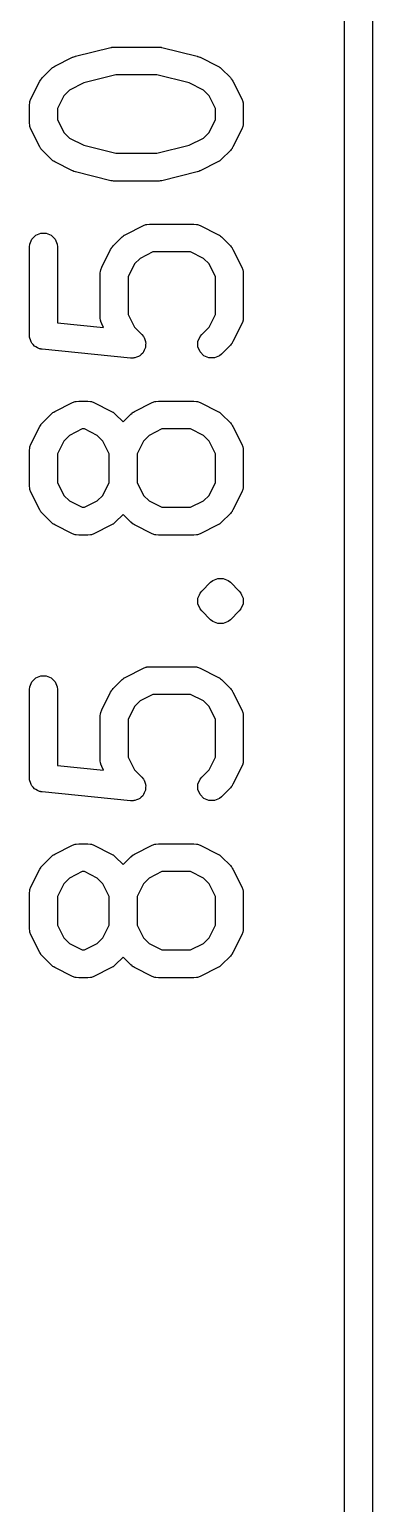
# Model space of a CAD drawing. Extents: x -1.87 to 5.38, y -0.7 to 4.07.
# Drawn here: x -1.8744 to -1.8017, y 1.394 to 1.7062 of the extents above; entities that cross this region are included whole.
import ezdxf

# ---------------------------------------------------------------- set-up
doc = ezdxf.new("R2010")
doc.units = 0
doc.header["$MEASUREMENT"] = 0
doc.layers.add('BLACK', color=7, linetype='CONTINUOUS')

msp = doc.modelspace()

# ---------------------------------------------------------------- linework, layer by layer
at = {"layer": 'BLACK', "linetype": 'CONTINUOUS'}
for p, q in [((-1.80764, 0.01226), (-1.80764, 3.36805)), ((-1.80173, 3.36805), (-1.80173, 0.01226)), ((-1.86464, 1.70052), (-1.85714, 1.7024)), ((-1.85714, 1.7024), (-1.85704, 1.70241)), ((-1.85704, 1.70241), (-1.857, 1.70243)), ((-1.857, 1.70243), (-1.85679, 1.70245)), ((-1.85679, 1.70245), (-1.85657, 1.70248)), ((-1.85657, 1.70248), (-1.85653, 1.70247)), ((-1.85653, 1.70247), (-1.85643, 1.70248)), ((-1.85643, 1.70248), (-1.84705, 1.70248)), ((-1.84705, 1.70248), (-1.84695, 1.70247)), ((-1.84695, 1.70247), (-1.84691, 1.70248)), ((-1.84691, 1.70248), (-1.84669, 1.70245)), ((-1.84669, 1.70245), (-1.84648, 1.70243)), ((-1.84648, 1.70243), (-1.84644, 1.70241)), ((-1.84644, 1.70241), (-1.84634, 1.7024)), ((-1.84634, 1.7024), (-1.83884, 1.70052)), ((-1.86949, 1.69811), (-1.8694, 1.69817)), ((-1.8694, 1.69817), (-1.86932, 1.69824)), ((-1.86932, 1.69824), (-1.86924, 1.69827)), ((-1.86924, 1.69827), (-1.869, 1.69842)), ((-1.869, 1.69842), (-1.86525, 1.7003)), ((-1.86525, 1.7003), (-1.8652, 1.70031)), ((-1.8652, 1.70031), (-1.86519, 1.70033)), ((-1.86519, 1.70033), (-1.86495, 1.70041)), ((-1.86495, 1.70041), (-1.86471, 1.7005)), ((-1.86471, 1.7005), (-1.86468, 1.70051)), ((-1.86468, 1.70051), (-1.86464, 1.70052)), ((-1.83884, 1.70052), (-1.83879, 1.70051)), ((-1.83879, 1.70051), (-1.83877, 1.7005)), ((-1.83877, 1.7005), (-1.83853, 1.70041)), ((-1.83853, 1.70041), (-1.83829, 1.70033)), ((-1.83829, 1.70033), (-1.83828, 1.70031)), ((-1.83828, 1.70031), (-1.83823, 1.7003)), ((-1.83823, 1.7003), (-1.83448, 1.69842)), ((-1.83448, 1.69842), (-1.83424, 1.69827)), ((-1.83424, 1.69827), (-1.83416, 1.69824)), ((-1.83416, 1.69824), (-1.83408, 1.69817)), ((-1.83408, 1.69817), (-1.83399, 1.69811)), ((-1.87407, 1.69148), (-1.87219, 1.69523)), ((-1.87219, 1.69523), (-1.87203, 1.69548)), ((-1.87203, 1.69548), (-1.872, 1.69555)), ((-1.872, 1.69555), (-1.87194, 1.69563)), ((-1.87194, 1.69563), (-1.87188, 1.69572)), ((-1.87188, 1.69572), (-1.87182, 1.69577)), ((-1.87182, 1.69577), (-1.87164, 1.69599)), ((-1.87164, 1.69599), (-1.86976, 1.69787)), ((-1.86976, 1.69787), (-1.86954, 1.69806)), ((-1.86954, 1.69806), (-1.86949, 1.69811)), ((-1.85606, 1.69658), (-1.86289, 1.69487)), ((-1.84742, 1.69658), (-1.85606, 1.69658)), ((-1.84058, 1.69487), (-1.84742, 1.69658)), ((-1.83399, 1.69811), (-1.83394, 1.69806)), ((-1.83394, 1.69806), (-1.83372, 1.69787)), ((-1.83372, 1.69787), (-1.83184, 1.69599)), ((-1.83184, 1.69599), (-1.83166, 1.69577)), ((-1.83166, 1.69577), (-1.8316, 1.69572)), ((-1.8316, 1.69572), (-1.83154, 1.69563)), ((-1.83154, 1.69563), (-1.83147, 1.69555)), ((-1.83147, 1.69555), (-1.83144, 1.69548)), ((-1.83144, 1.69548), (-1.83129, 1.69523)), ((-1.83129, 1.69523), (-1.82941, 1.69148)), ((-1.86712, 1.69216), (-1.86847, 1.68946)), ((-1.86593, 1.69336), (-1.86712, 1.69216)), ((-1.86289, 1.69487), (-1.86593, 1.69336)), ((-1.83755, 1.69336), (-1.84058, 1.69487)), ((-1.83636, 1.69216), (-1.83755, 1.69336)), ((-1.83501, 1.68946), (-1.83636, 1.69216)), ((-1.87438, 1.69016), (-1.87432, 1.69073)), ((-1.87438, 1.68641), (-1.87438, 1.69016)), ((-1.87432, 1.69073), (-1.87428, 1.69083)), ((-1.87428, 1.69083), (-1.87427, 1.69094)), ((-1.87427, 1.69094), (-1.87407, 1.69148)), ((-1.86847, 1.68946), (-1.86847, 1.68711)), ((-1.83501, 1.68711), (-1.83501, 1.68946)), ((-1.82941, 1.69148), (-1.82921, 1.69094)), ((-1.82921, 1.69094), (-1.8292, 1.69083)), ((-1.8292, 1.69083), (-1.82916, 1.69073)), ((-1.82916, 1.69073), (-1.8291, 1.69016)), ((-1.8291, 1.69016), (-1.8291, 1.68641)), ((-1.87432, 1.68583), (-1.87438, 1.68641)), ((-1.87428, 1.68573), (-1.87432, 1.68583)), ((-1.87427, 1.68563), (-1.87428, 1.68573)), ((-1.86847, 1.68711), (-1.86712, 1.68441)), ((-1.83636, 1.68441), (-1.83501, 1.68711)), ((-1.8292, 1.68573), (-1.82921, 1.68563)), ((-1.82916, 1.68583), (-1.8292, 1.68573)), ((-1.8291, 1.68641), (-1.82916, 1.68583)), ((-1.87407, 1.68509), (-1.87427, 1.68563)), ((-1.87219, 1.68134), (-1.87407, 1.68509)), ((-1.86712, 1.68441), (-1.86593, 1.68321)), ((-1.86593, 1.68321), (-1.86289, 1.68169)), ((-1.84058, 1.68169), (-1.83755, 1.68321)), ((-1.83755, 1.68321), (-1.83636, 1.68441)), ((-1.82941, 1.68509), (-1.83129, 1.68134)), ((-1.82921, 1.68563), (-1.82941, 1.68509)), ((-1.87203, 1.68109), (-1.87219, 1.68134)), ((-1.872, 1.68102), (-1.87203, 1.68109)), ((-1.87194, 1.68094), (-1.872, 1.68102)), ((-1.87188, 1.68085), (-1.87194, 1.68094)), ((-1.87182, 1.6808), (-1.87188, 1.68085)), ((-1.87164, 1.68057), (-1.87182, 1.6808)), ((-1.86976, 1.6787), (-1.87164, 1.68057)), ((-1.86289, 1.68169), (-1.85606, 1.67999)), ((-1.85606, 1.67999), (-1.84742, 1.67999)), ((-1.84742, 1.67999), (-1.84058, 1.68169)), ((-1.83184, 1.68057), (-1.83372, 1.6787)), ((-1.83166, 1.6808), (-1.83184, 1.68057)), ((-1.8316, 1.68085), (-1.83166, 1.6808)), ((-1.83154, 1.68094), (-1.8316, 1.68085)), ((-1.83147, 1.68102), (-1.83154, 1.68094)), ((-1.83144, 1.68109), (-1.83147, 1.68102)), ((-1.83129, 1.68134), (-1.83144, 1.68109)), ((-1.86954, 1.67851), (-1.86976, 1.6787)), ((-1.86949, 1.67845), (-1.86954, 1.67851)), ((-1.8694, 1.6784), (-1.86949, 1.67845)), ((-1.86932, 1.67833), (-1.8694, 1.6784)), ((-1.86924, 1.6783), (-1.86932, 1.67833)), ((-1.869, 1.67814), (-1.86924, 1.6783)), ((-1.86525, 1.67627), (-1.869, 1.67814)), ((-1.8652, 1.67625), (-1.86525, 1.67627)), ((-1.83823, 1.67627), (-1.83828, 1.67625)), ((-1.83448, 1.67814), (-1.83823, 1.67627)), ((-1.83424, 1.6783), (-1.83448, 1.67814)), ((-1.83416, 1.67833), (-1.83424, 1.6783)), ((-1.83408, 1.6784), (-1.83416, 1.67833)), ((-1.83399, 1.67845), (-1.83408, 1.6784)), ((-1.83394, 1.67851), (-1.83399, 1.67845)), ((-1.83372, 1.6787), (-1.83394, 1.67851)), ((-1.86519, 1.67624), (-1.8652, 1.67625)), ((-1.86495, 1.67615), (-1.86519, 1.67624)), ((-1.86471, 1.67606), (-1.86495, 1.67615)), ((-1.86468, 1.67606), (-1.86471, 1.67606)), ((-1.86464, 1.67604), (-1.86468, 1.67606)), ((-1.85714, 1.67417), (-1.86464, 1.67604)), ((-1.85704, 1.67415), (-1.85714, 1.67417)), ((-1.857, 1.67414), (-1.85704, 1.67415)), ((-1.85679, 1.67412), (-1.857, 1.67414)), ((-1.85657, 1.67408), (-1.85679, 1.67412)), ((-1.85653, 1.67409), (-1.85657, 1.67408)), ((-1.85643, 1.67408), (-1.85653, 1.67409)), ((-1.84705, 1.67408), (-1.85643, 1.67408)), ((-1.84695, 1.67409), (-1.84705, 1.67408)), ((-1.84691, 1.67408), (-1.84695, 1.67409)), ((-1.84669, 1.67412), (-1.84691, 1.67408)), ((-1.84648, 1.67414), (-1.84669, 1.67412)), ((-1.84644, 1.67415), (-1.84648, 1.67414)), ((-1.84634, 1.67417), (-1.84644, 1.67415)), ((-1.83884, 1.67604), (-1.84634, 1.67417)), ((-1.83879, 1.67606), (-1.83884, 1.67604)), ((-1.83877, 1.67606), (-1.83879, 1.67606)), ((-1.83853, 1.67615), (-1.83877, 1.67606)), ((-1.83829, 1.67624), (-1.83853, 1.67615)), ((-1.83828, 1.67625), (-1.83829, 1.67624)), ((-1.854, 1.6628), (-1.85025, 1.66468)), ((-1.85025, 1.66468), (-1.84971, 1.66488)), ((-1.84971, 1.66488), (-1.8496, 1.66489)), ((-1.8496, 1.66489), (-1.8495, 1.66493)), ((-1.8495, 1.66493), (-1.84893, 1.66499)), ((-1.84893, 1.66499), (-1.83955, 1.66499)), ((-1.83955, 1.66499), (-1.83898, 1.66493)), ((-1.83898, 1.66493), (-1.83888, 1.66489)), ((-1.83888, 1.66489), (-1.83877, 1.66488)), ((-1.83877, 1.66488), (-1.83823, 1.66468)), ((-1.83823, 1.66468), (-1.83448, 1.6628)), ((-1.87438, 1.66016), (-1.87432, 1.66074)), ((-1.87432, 1.66074), (-1.87388, 1.6618)), ((-1.87388, 1.6618), (-1.87306, 1.66262)), ((-1.87306, 1.66262), (-1.872, 1.66306)), ((-1.872, 1.66306), (-1.87085, 1.66306)), ((-1.87085, 1.66306), (-1.86978, 1.66262)), ((-1.86978, 1.66262), (-1.86897, 1.6618)), ((-1.86897, 1.6618), (-1.86853, 1.66074)), ((-1.86853, 1.66074), (-1.86847, 1.66016)), ((-1.85664, 1.66037), (-1.85476, 1.66225)), ((-1.85476, 1.66225), (-1.85454, 1.66243)), ((-1.85454, 1.66243), (-1.85449, 1.66249)), ((-1.85449, 1.66249), (-1.8544, 1.66255)), ((-1.8544, 1.66255), (-1.85432, 1.66262)), ((-1.85432, 1.66262), (-1.85425, 1.66265)), ((-1.85425, 1.66265), (-1.854, 1.6628)), ((-1.83448, 1.6628), (-1.83424, 1.66265)), ((-1.83424, 1.66265), (-1.83416, 1.66262)), ((-1.83416, 1.66262), (-1.83408, 1.66255)), ((-1.83408, 1.66255), (-1.83399, 1.66249)), ((-1.83399, 1.66249), (-1.83394, 1.66243)), ((-1.83394, 1.66243), (-1.83372, 1.66225)), ((-1.83372, 1.66225), (-1.83184, 1.66037)), ((-1.87438, 1.64141), (-1.87438, 1.66016)), ((-1.86847, 1.66016), (-1.86847, 1.64409)), ((-1.85907, 1.65586), (-1.85719, 1.65961)), ((-1.85719, 1.65961), (-1.85704, 1.65986)), ((-1.85704, 1.65986), (-1.85701, 1.65993)), ((-1.85701, 1.65993), (-1.85694, 1.66001)), ((-1.85694, 1.66001), (-1.85688, 1.6601)), ((-1.85688, 1.6601), (-1.85683, 1.66015)), ((-1.85683, 1.66015), (-1.85664, 1.66037)), ((-1.85093, 1.65773), (-1.85212, 1.65654)), ((-1.84823, 1.65908), (-1.85093, 1.65773)), ((-1.84025, 1.65908), (-1.84823, 1.65908)), ((-1.83755, 1.65773), (-1.84025, 1.65908)), ((-1.83636, 1.65654), (-1.83755, 1.65773)), ((-1.83184, 1.66037), (-1.83166, 1.66015)), ((-1.83166, 1.66015), (-1.8316, 1.6601)), ((-1.8316, 1.6601), (-1.83154, 1.66001)), ((-1.83154, 1.66001), (-1.83147, 1.65993)), ((-1.83147, 1.65993), (-1.83144, 1.65986)), ((-1.83144, 1.65986), (-1.83129, 1.65961)), ((-1.83129, 1.65961), (-1.82941, 1.65586)), ((-1.85938, 1.65454), (-1.85932, 1.65511)), ((-1.85938, 1.64516), (-1.85938, 1.65454)), ((-1.85932, 1.65511), (-1.85928, 1.65521)), ((-1.85928, 1.65521), (-1.85927, 1.65532)), ((-1.85927, 1.65532), (-1.85907, 1.65586)), ((-1.85212, 1.65654), (-1.85347, 1.65384)), ((-1.83501, 1.65384), (-1.83636, 1.65654)), ((-1.82941, 1.65586), (-1.82921, 1.65532)), ((-1.82921, 1.65532), (-1.8292, 1.65521)), ((-1.8292, 1.65521), (-1.82916, 1.65511)), ((-1.82916, 1.65511), (-1.8291, 1.65454)), ((-1.8291, 1.65454), (-1.8291, 1.64516)), ((-1.85347, 1.65384), (-1.85347, 1.64586)), ((-1.83501, 1.64586), (-1.83501, 1.65384)), ((-1.85932, 1.64459), (-1.85938, 1.64516)), ((-1.85347, 1.64586), (-1.85212, 1.64316)), ((-1.83636, 1.64316), (-1.83501, 1.64586)), ((-1.8291, 1.64516), (-1.82916, 1.64459)), ((-1.86847, 1.64409), (-1.8587, 1.64311)), ((-1.85928, 1.64449), (-1.85932, 1.64459)), ((-1.85927, 1.64438), (-1.85928, 1.64449)), ((-1.85907, 1.64384), (-1.85927, 1.64438)), ((-1.8587, 1.64311), (-1.85907, 1.64384)), ((-1.85212, 1.64316), (-1.85059, 1.64163)), ((-1.83789, 1.64163), (-1.83636, 1.64316)), ((-1.82941, 1.64384), (-1.83129, 1.64009)), ((-1.82921, 1.64438), (-1.82941, 1.64384)), ((-1.8292, 1.64449), (-1.82921, 1.64438)), ((-1.82916, 1.64459), (-1.8292, 1.64449)), ((-1.87436, 1.6412), (-1.87438, 1.64141)), ((-1.87436, 1.64113), (-1.87436, 1.6412)), ((-1.87434, 1.64106), (-1.87436, 1.64113)), ((-1.87432, 1.64084), (-1.87434, 1.64106)), ((-1.87416, 1.64044), (-1.87432, 1.64084)), ((-1.87403, 1.64003), (-1.87416, 1.64044)), ((-1.87394, 1.63991), (-1.87403, 1.64003)), ((-1.87388, 1.63977), (-1.87394, 1.63991)), ((-1.87357, 1.63947), (-1.87388, 1.63977)), ((-1.8733, 1.63913), (-1.87357, 1.63947)), ((-1.87317, 1.63906), (-1.8733, 1.63913)), ((-1.87306, 1.63896), (-1.87317, 1.63906)), ((-1.87267, 1.63879), (-1.87306, 1.63896)), ((-1.85059, 1.64163), (-1.85022, 1.64118)), ((-1.85022, 1.64118), (-1.85016, 1.64104)), ((-1.85016, 1.64104), (-1.85007, 1.64093)), ((-1.85007, 1.64093), (-1.84995, 1.64051)), ((-1.84995, 1.64051), (-1.84978, 1.64011)), ((-1.84984, 1.63883), (-1.84985, 1.63868)), ((-1.84978, 1.63896), (-1.84984, 1.63883)), ((-1.84978, 1.64011), (-1.84978, 1.63997)), ((-1.84978, 1.63997), (-1.84974, 1.63982)), ((-1.84974, 1.63982), (-1.84978, 1.63939)), ((-1.84978, 1.63939), (-1.84978, 1.63896)), ((-1.8387, 1.64011), (-1.83826, 1.64118)), ((-1.8387, 1.63896), (-1.8387, 1.64011)), ((-1.83826, 1.6379), (-1.8387, 1.63896)), ((-1.83826, 1.64118), (-1.83789, 1.64163)), ((-1.83184, 1.63933), (-1.83372, 1.63745)), ((-1.83166, 1.63955), (-1.83184, 1.63933)), ((-1.8316, 1.6396), (-1.83166, 1.63955)), ((-1.83154, 1.63969), (-1.8316, 1.6396)), ((-1.83147, 1.63977), (-1.83154, 1.63969)), ((-1.83144, 1.63985), (-1.83147, 1.63977)), ((-1.83129, 1.64009), (-1.83144, 1.63985)), ((-1.87229, 1.63859), (-1.87267, 1.63879)), ((-1.87207, 1.63855), (-1.87229, 1.63859)), ((-1.872, 1.63852), (-1.87207, 1.63855)), ((-1.87193, 1.63852), (-1.872, 1.63852)), ((-1.87172, 1.63848), (-1.87193, 1.63852)), ((-1.85297, 1.6366), (-1.87172, 1.63848)), ((-1.85239, 1.6366), (-1.85297, 1.6366)), ((-1.85225, 1.63664), (-1.85239, 1.6366)), ((-1.8521, 1.63664), (-1.85225, 1.63664)), ((-1.8517, 1.63681), (-1.8521, 1.63664)), ((-1.85129, 1.63693), (-1.8517, 1.63681)), ((-1.85117, 1.63703), (-1.85129, 1.63693)), ((-1.85104, 1.63708), (-1.85117, 1.63703)), ((-1.85073, 1.63739), (-1.85104, 1.63708)), ((-1.8504, 1.63766), (-1.85073, 1.63739)), ((-1.85033, 1.63779), (-1.8504, 1.63766)), ((-1.85022, 1.6379), (-1.85033, 1.63779)), ((-1.85006, 1.6383), (-1.85022, 1.6379)), ((-1.84985, 1.63868), (-1.85006, 1.6383)), ((-1.83744, 1.63708), (-1.83826, 1.6379)), ((-1.83638, 1.63664), (-1.83744, 1.63708)), ((-1.83523, 1.63664), (-1.83638, 1.63664)), ((-1.83416, 1.63708), (-1.83523, 1.63664)), ((-1.83372, 1.63745), (-1.83416, 1.63708)), ((-1.869, 1.62531), (-1.86525, 1.62718)), ((-1.86525, 1.62718), (-1.86471, 1.62739)), ((-1.86471, 1.62739), (-1.8646, 1.6274)), ((-1.8646, 1.6274), (-1.8645, 1.62744)), ((-1.8645, 1.62744), (-1.86393, 1.62749)), ((-1.86393, 1.62749), (-1.86205, 1.62749)), ((-1.86205, 1.62749), (-1.86147, 1.62744)), ((-1.86147, 1.62744), (-1.86138, 1.6274)), ((-1.86138, 1.6274), (-1.86127, 1.62739)), ((-1.86127, 1.62739), (-1.86073, 1.62718)), ((-1.86073, 1.62718), (-1.85698, 1.62531)), ((-1.85212, 1.62531), (-1.84837, 1.62718)), ((-1.84837, 1.62718), (-1.84783, 1.62739)), ((-1.84783, 1.62739), (-1.84773, 1.6274)), ((-1.84773, 1.6274), (-1.84763, 1.62744)), ((-1.84763, 1.62744), (-1.84705, 1.62749)), ((-1.84705, 1.62749), (-1.83955, 1.62749)), ((-1.83955, 1.62749), (-1.83898, 1.62744)), ((-1.83898, 1.62744), (-1.83888, 1.6274)), ((-1.83888, 1.6274), (-1.83877, 1.62739)), ((-1.83877, 1.62739), (-1.83823, 1.62718)), ((-1.83823, 1.62718), (-1.83448, 1.62531)), ((-1.87164, 1.62288), (-1.86976, 1.62475)), ((-1.86976, 1.62475), (-1.86954, 1.62494)), ((-1.86954, 1.62494), (-1.86949, 1.625)), ((-1.86949, 1.625), (-1.8694, 1.62505)), ((-1.8694, 1.62505), (-1.86932, 1.62512)), ((-1.86932, 1.62512), (-1.86924, 1.62515)), ((-1.86924, 1.62515), (-1.869, 1.62531)), ((-1.85698, 1.62531), (-1.85673, 1.62515)), ((-1.85673, 1.62515), (-1.85666, 1.62512)), ((-1.85666, 1.62512), (-1.85658, 1.62505)), ((-1.85658, 1.62505), (-1.85649, 1.625)), ((-1.85649, 1.625), (-1.85644, 1.62494)), ((-1.85644, 1.62494), (-1.85621, 1.62475)), ((-1.85621, 1.62475), (-1.85455, 1.62309)), ((-1.85455, 1.62309), (-1.85289, 1.62475)), ((-1.85289, 1.62475), (-1.85266, 1.62494)), ((-1.85266, 1.62494), (-1.85261, 1.625)), ((-1.85261, 1.625), (-1.85252, 1.62505)), ((-1.85252, 1.62505), (-1.85244, 1.62512)), ((-1.85244, 1.62512), (-1.85237, 1.62515)), ((-1.85237, 1.62515), (-1.85212, 1.62531)), ((-1.83448, 1.62531), (-1.83424, 1.62515)), ((-1.83424, 1.62515), (-1.83416, 1.62512)), ((-1.83416, 1.62512), (-1.83408, 1.62505)), ((-1.83408, 1.62505), (-1.83399, 1.625)), ((-1.83399, 1.625), (-1.83394, 1.62494)), ((-1.83394, 1.62494), (-1.83372, 1.62475)), ((-1.83372, 1.62475), (-1.83184, 1.62288)), ((-1.87407, 1.61836), (-1.87219, 1.62211)), ((-1.87219, 1.62211), (-1.87203, 1.62236)), ((-1.87203, 1.62236), (-1.872, 1.62243)), ((-1.872, 1.62243), (-1.87194, 1.62251)), ((-1.87194, 1.62251), (-1.87188, 1.6226)), ((-1.87188, 1.6226), (-1.87182, 1.62265)), ((-1.87182, 1.62265), (-1.87164, 1.62288)), ((-1.86593, 1.62024), (-1.86712, 1.61904)), ((-1.86323, 1.62159), (-1.86593, 1.62024)), ((-1.86275, 1.62159), (-1.86323, 1.62159)), ((-1.86005, 1.62024), (-1.86275, 1.62159)), ((-1.85885, 1.61904), (-1.86005, 1.62024)), ((-1.84905, 1.62024), (-1.85025, 1.61904)), ((-1.84636, 1.62159), (-1.84905, 1.62024)), ((-1.84025, 1.62159), (-1.84636, 1.62159)), ((-1.83755, 1.62024), (-1.84025, 1.62159)), ((-1.83636, 1.61904), (-1.83755, 1.62024)), ((-1.83184, 1.62288), (-1.83166, 1.62265)), ((-1.83166, 1.62265), (-1.8316, 1.6226)), ((-1.8316, 1.6226), (-1.83154, 1.62251)), ((-1.83154, 1.62251), (-1.83147, 1.62243)), ((-1.83147, 1.62243), (-1.83144, 1.62236)), ((-1.83144, 1.62236), (-1.83129, 1.62211)), ((-1.83129, 1.62211), (-1.82941, 1.61836)), ((-1.87438, 1.61704), (-1.87432, 1.61762)), ((-1.87438, 1.60954), (-1.87438, 1.61704)), ((-1.87432, 1.61762), (-1.87428, 1.61772)), ((-1.87428, 1.61772), (-1.87427, 1.61782)), ((-1.87427, 1.61782), (-1.87407, 1.61836)), ((-1.86712, 1.61904), (-1.86847, 1.61634)), ((-1.8575, 1.61634), (-1.85885, 1.61904)), ((-1.85025, 1.61904), (-1.8516, 1.61634)), ((-1.83501, 1.61634), (-1.83636, 1.61904)), ((-1.82941, 1.61836), (-1.82921, 1.61782)), ((-1.82921, 1.61782), (-1.8292, 1.61772)), ((-1.8292, 1.61772), (-1.82916, 1.61762)), ((-1.82916, 1.61762), (-1.8291, 1.61704)), ((-1.8291, 1.61704), (-1.8291, 1.60954)), ((-1.86847, 1.61634), (-1.86847, 1.61024)), ((-1.8575, 1.61024), (-1.8575, 1.61634)), ((-1.8516, 1.61634), (-1.8516, 1.61024)), ((-1.83501, 1.61024), (-1.83501, 1.61634)), ((-1.87432, 1.60897), (-1.87438, 1.60954)), ((-1.87428, 1.60887), (-1.87432, 1.60897)), ((-1.87427, 1.60876), (-1.87428, 1.60887)), ((-1.87407, 1.60822), (-1.87427, 1.60876)), ((-1.87219, 1.60447), (-1.87407, 1.60822)), ((-1.86847, 1.61024), (-1.86712, 1.60754)), ((-1.85885, 1.60754), (-1.8575, 1.61024)), ((-1.8516, 1.61024), (-1.85025, 1.60754)), ((-1.83636, 1.60754), (-1.83501, 1.61024)), ((-1.82941, 1.60822), (-1.83129, 1.60447)), ((-1.82921, 1.60876), (-1.82941, 1.60822)), ((-1.8292, 1.60887), (-1.82921, 1.60876)), ((-1.82916, 1.60897), (-1.8292, 1.60887)), ((-1.8291, 1.60954), (-1.82916, 1.60897)), ((-1.87203, 1.60422), (-1.87219, 1.60447)), ((-1.86712, 1.60754), (-1.86593, 1.60635)), ((-1.86593, 1.60635), (-1.86323, 1.605)), ((-1.86323, 1.605), (-1.86275, 1.605)), ((-1.86275, 1.605), (-1.86005, 1.60635)), ((-1.86005, 1.60635), (-1.85885, 1.60754)), ((-1.85025, 1.60754), (-1.84905, 1.60635)), ((-1.84905, 1.60635), (-1.84636, 1.605)), ((-1.84636, 1.605), (-1.84025, 1.605)), ((-1.84025, 1.605), (-1.83755, 1.60635)), ((-1.83755, 1.60635), (-1.83636, 1.60754)), ((-1.83129, 1.60447), (-1.83144, 1.60422)), ((-1.872, 1.60415), (-1.87203, 1.60422)), ((-1.87194, 1.60407), (-1.872, 1.60415)), ((-1.87188, 1.60398), (-1.87194, 1.60407)), ((-1.87182, 1.60393), (-1.87188, 1.60398)), ((-1.87164, 1.60371), (-1.87182, 1.60393)), ((-1.86976, 1.60183), (-1.87164, 1.60371)), ((-1.86954, 1.60164), (-1.86976, 1.60183)), ((-1.86949, 1.60159), (-1.86954, 1.60164)), ((-1.8694, 1.60153), (-1.86949, 1.60159)), ((-1.86932, 1.60146), (-1.8694, 1.60153)), ((-1.86924, 1.60143), (-1.86932, 1.60146)), ((-1.869, 1.60128), (-1.86924, 1.60143)), ((-1.85673, 1.60143), (-1.85698, 1.60128)), ((-1.85666, 1.60146), (-1.85673, 1.60143)), ((-1.85658, 1.60153), (-1.85666, 1.60146)), ((-1.85649, 1.60159), (-1.85658, 1.60153)), ((-1.85644, 1.60164), (-1.85649, 1.60159)), ((-1.85621, 1.60183), (-1.85644, 1.60164)), ((-1.85455, 1.60349), (-1.85621, 1.60183)), ((-1.85289, 1.60183), (-1.85455, 1.60349)), ((-1.85266, 1.60164), (-1.85289, 1.60183)), ((-1.85261, 1.60159), (-1.85266, 1.60164)), ((-1.85252, 1.60153), (-1.85261, 1.60159)), ((-1.85244, 1.60146), (-1.85252, 1.60153)), ((-1.85237, 1.60143), (-1.85244, 1.60146)), ((-1.85212, 1.60128), (-1.85237, 1.60143)), ((-1.83424, 1.60143), (-1.83448, 1.60128)), ((-1.83416, 1.60146), (-1.83424, 1.60143)), ((-1.83408, 1.60153), (-1.83416, 1.60146)), ((-1.83399, 1.60159), (-1.83408, 1.60153)), ((-1.83394, 1.60164), (-1.83399, 1.60159)), ((-1.83372, 1.60183), (-1.83394, 1.60164)), ((-1.83184, 1.60371), (-1.83372, 1.60183)), ((-1.83166, 1.60393), (-1.83184, 1.60371)), ((-1.8316, 1.60398), (-1.83166, 1.60393)), ((-1.83154, 1.60407), (-1.8316, 1.60398)), ((-1.83147, 1.60415), (-1.83154, 1.60407)), ((-1.83144, 1.60422), (-1.83147, 1.60415)), ((-1.86525, 1.5994), (-1.869, 1.60128)), ((-1.86471, 1.5992), (-1.86525, 1.5994)), ((-1.8646, 1.59919), (-1.86471, 1.5992)), ((-1.8645, 1.59915), (-1.8646, 1.59919)), ((-1.86393, 1.59909), (-1.8645, 1.59915)), ((-1.86205, 1.59909), (-1.86393, 1.59909)), ((-1.86147, 1.59915), (-1.86205, 1.59909)), ((-1.86138, 1.59919), (-1.86147, 1.59915)), ((-1.86127, 1.5992), (-1.86138, 1.59919)), ((-1.86073, 1.5994), (-1.86127, 1.5992)), ((-1.85698, 1.60128), (-1.86073, 1.5994)), ((-1.84837, 1.5994), (-1.85212, 1.60128)), ((-1.84783, 1.5992), (-1.84837, 1.5994)), ((-1.84773, 1.59919), (-1.84783, 1.5992)), ((-1.84763, 1.59915), (-1.84773, 1.59919)), ((-1.84705, 1.59909), (-1.84763, 1.59915)), ((-1.83955, 1.59909), (-1.84705, 1.59909)), ((-1.83898, 1.59915), (-1.83955, 1.59909)), ((-1.83888, 1.59919), (-1.83898, 1.59915)), ((-1.83877, 1.5992), (-1.83888, 1.59919)), ((-1.83823, 1.5994), (-1.83877, 1.5992)), ((-1.83448, 1.60128), (-1.83823, 1.5994)), ((-1.83789, 1.58726), (-1.83602, 1.58913)), ((-1.83602, 1.58913), (-1.83557, 1.5895)), ((-1.83557, 1.5895), (-1.83451, 1.58994)), ((-1.83451, 1.58994), (-1.83335, 1.58994)), ((-1.83335, 1.58994), (-1.83229, 1.5895)), ((-1.83229, 1.5895), (-1.83229, 1.5895)), ((-1.83229, 1.5895), (-1.83184, 1.58913)), ((-1.83184, 1.58913), (-1.82997, 1.58726)), ((-1.8387, 1.58575), (-1.8384, 1.58647)), ((-1.8387, 1.58459), (-1.8387, 1.58575)), ((-1.8384, 1.58647), (-1.83826, 1.58681)), ((-1.83826, 1.58681), (-1.83789, 1.58726)), ((-1.83826, 1.58681), (-1.83826, 1.58681)), ((-1.82997, 1.58726), (-1.8296, 1.58681)), ((-1.8296, 1.58681), (-1.82946, 1.58647)), ((-1.82946, 1.58647), (-1.82916, 1.58575)), ((-1.82916, 1.58575), (-1.82916, 1.58459)), ((-1.83826, 1.58353), (-1.8387, 1.58459)), ((-1.83789, 1.58308), (-1.83826, 1.58353)), ((-1.83826, 1.58353), (-1.83826, 1.58353)), ((-1.83602, 1.58121), (-1.83789, 1.58308)), ((-1.82997, 1.58308), (-1.83184, 1.58121)), ((-1.8296, 1.58353), (-1.82997, 1.58308)), ((-1.82916, 1.58459), (-1.8296, 1.58353)), ((-1.83557, 1.58084), (-1.83602, 1.58121)), ((-1.83451, 1.5804), (-1.83557, 1.58084)), ((-1.83335, 1.5804), (-1.83451, 1.5804)), ((-1.83229, 1.58084), (-1.83335, 1.5804)), ((-1.83184, 1.58121), (-1.83229, 1.58084)), ((-1.854, 1.56906), (-1.85025, 1.57094)), ((-1.85025, 1.57094), (-1.84971, 1.57115)), ((-1.84971, 1.57115), (-1.8496, 1.57115)), ((-1.8496, 1.57115), (-1.8495, 1.57119)), ((-1.8495, 1.57119), (-1.84893, 1.57125)), ((-1.84893, 1.57125), (-1.83955, 1.57125)), ((-1.83955, 1.57125), (-1.83898, 1.57119)), ((-1.83898, 1.57119), (-1.83888, 1.57115)), ((-1.83888, 1.57115), (-1.83877, 1.57115)), ((-1.83877, 1.57115), (-1.83823, 1.57094)), ((-1.83823, 1.57094), (-1.83448, 1.56906)), ((-1.87432, 1.567), (-1.87388, 1.56806)), ((-1.87388, 1.56806), (-1.87306, 1.56888)), ((-1.87306, 1.56888), (-1.872, 1.56932)), ((-1.872, 1.56932), (-1.87085, 1.56932)), ((-1.87085, 1.56932), (-1.86978, 1.56888)), ((-1.86978, 1.56888), (-1.86897, 1.56806)), ((-1.86897, 1.56806), (-1.86853, 1.567)), ((-1.85664, 1.56664), (-1.85476, 1.56851)), ((-1.85476, 1.56851), (-1.85454, 1.5687)), ((-1.85454, 1.5687), (-1.85449, 1.56876)), ((-1.85449, 1.56876), (-1.8544, 1.56881)), ((-1.8544, 1.56881), (-1.85432, 1.56888)), ((-1.85432, 1.56888), (-1.85425, 1.56891)), ((-1.85425, 1.56891), (-1.854, 1.56906)), ((-1.83448, 1.56906), (-1.83424, 1.56891)), ((-1.83424, 1.56891), (-1.83416, 1.56888)), ((-1.83416, 1.56888), (-1.83408, 1.56881)), ((-1.83408, 1.56881), (-1.83399, 1.56876)), ((-1.83399, 1.56876), (-1.83394, 1.5687)), ((-1.83394, 1.5687), (-1.83372, 1.56851)), ((-1.83372, 1.56851), (-1.83184, 1.56664)), ((-1.87438, 1.56642), (-1.87432, 1.567)), ((-1.87438, 1.54768), (-1.87438, 1.56642)), ((-1.86853, 1.567), (-1.86847, 1.56642)), ((-1.86847, 1.56642), (-1.86847, 1.55035)), ((-1.85907, 1.56212), (-1.85719, 1.56587)), ((-1.85719, 1.56587), (-1.85704, 1.56612)), ((-1.85704, 1.56612), (-1.85701, 1.56619)), ((-1.85701, 1.56619), (-1.85694, 1.56627)), ((-1.85694, 1.56627), (-1.85688, 1.56636)), ((-1.85688, 1.56636), (-1.85683, 1.56641)), ((-1.85683, 1.56641), (-1.85664, 1.56664)), ((-1.85093, 1.564), (-1.85212, 1.5628)), ((-1.84823, 1.56534), (-1.85093, 1.564)), ((-1.84025, 1.56534), (-1.84823, 1.56534)), ((-1.83755, 1.564), (-1.84025, 1.56534)), ((-1.83636, 1.5628), (-1.83755, 1.564)), ((-1.83184, 1.56664), (-1.83166, 1.56641)), ((-1.83166, 1.56641), (-1.8316, 1.56636)), ((-1.8316, 1.56636), (-1.83154, 1.56627)), ((-1.83154, 1.56627), (-1.83147, 1.56619)), ((-1.83147, 1.56619), (-1.83144, 1.56612)), ((-1.83144, 1.56612), (-1.83129, 1.56587)), ((-1.83129, 1.56587), (-1.82941, 1.56212)), ((-1.85938, 1.5608), (-1.85932, 1.56137)), ((-1.85938, 1.55142), (-1.85938, 1.5608)), ((-1.85932, 1.56137), (-1.85928, 1.56147)), ((-1.85928, 1.56147), (-1.85927, 1.56158)), ((-1.85927, 1.56158), (-1.85907, 1.56212)), ((-1.85212, 1.5628), (-1.85347, 1.5601)), ((-1.83501, 1.5601), (-1.83636, 1.5628)), ((-1.82941, 1.56212), (-1.82921, 1.56158)), ((-1.82921, 1.56158), (-1.8292, 1.56147)), ((-1.8292, 1.56147), (-1.82916, 1.56137)), ((-1.82916, 1.56137), (-1.8291, 1.5608)), ((-1.8291, 1.5608), (-1.8291, 1.55142)), ((-1.85347, 1.5601), (-1.85347, 1.55212)), ((-1.83501, 1.55212), (-1.83501, 1.5601)), ((-1.85932, 1.55085), (-1.85938, 1.55142)), ((-1.85347, 1.55212), (-1.85212, 1.54942)), ((-1.83636, 1.54942), (-1.83501, 1.55212)), ((-1.8291, 1.55142), (-1.82916, 1.55085)), ((-1.86847, 1.55035), (-1.8587, 1.54937)), ((-1.85928, 1.55075), (-1.85932, 1.55085)), ((-1.85927, 1.55064), (-1.85928, 1.55075)), ((-1.85907, 1.5501), (-1.85927, 1.55064)), ((-1.8587, 1.54937), (-1.85907, 1.5501)), ((-1.85212, 1.54942), (-1.85059, 1.54789)), ((-1.83789, 1.54789), (-1.83636, 1.54942)), ((-1.82941, 1.5501), (-1.83129, 1.54635)), ((-1.82921, 1.55064), (-1.82941, 1.5501)), ((-1.8292, 1.55075), (-1.82921, 1.55064)), ((-1.82916, 1.55085), (-1.8292, 1.55075)), ((-1.87436, 1.54746), (-1.87438, 1.54768)), ((-1.87436, 1.54739), (-1.87436, 1.54746)), ((-1.87434, 1.54732), (-1.87436, 1.54739)), ((-1.87432, 1.5471), (-1.87434, 1.54732)), ((-1.87416, 1.5467), (-1.87432, 1.5471)), ((-1.87403, 1.54629), (-1.87416, 1.5467)), ((-1.87394, 1.54617), (-1.87403, 1.54629)), ((-1.87388, 1.54603), (-1.87394, 1.54617)), ((-1.87357, 1.54573), (-1.87388, 1.54603)), ((-1.8733, 1.5454), (-1.87357, 1.54573)), ((-1.87317, 1.54533), (-1.8733, 1.5454)), ((-1.87306, 1.54522), (-1.87317, 1.54533)), ((-1.87267, 1.54506), (-1.87306, 1.54522)), ((-1.85059, 1.54789), (-1.85022, 1.54744)), ((-1.85022, 1.54744), (-1.85016, 1.5473)), ((-1.85016, 1.5473), (-1.85007, 1.54719)), ((-1.85007, 1.54719), (-1.84995, 1.54678)), ((-1.84995, 1.54678), (-1.84978, 1.54638)), ((-1.84978, 1.54522), (-1.84984, 1.54509)), ((-1.84978, 1.54638), (-1.84978, 1.54623)), ((-1.84978, 1.54623), (-1.84974, 1.54609)), ((-1.84974, 1.54609), (-1.84978, 1.54566)), ((-1.84978, 1.54566), (-1.84978, 1.54522)), ((-1.8387, 1.54638), (-1.83826, 1.54744)), ((-1.8387, 1.54522), (-1.8387, 1.54638)), ((-1.83826, 1.54416), (-1.8387, 1.54522)), ((-1.83826, 1.54744), (-1.83789, 1.54789)), ((-1.83184, 1.54559), (-1.83372, 1.54371)), ((-1.83166, 1.54581), (-1.83184, 1.54559)), ((-1.8316, 1.54586), (-1.83166, 1.54581)), ((-1.83154, 1.54595), (-1.8316, 1.54586)), ((-1.83147, 1.54603), (-1.83154, 1.54595)), ((-1.83144, 1.54611), (-1.83147, 1.54603)), ((-1.83129, 1.54635), (-1.83144, 1.54611)), ((-1.87229, 1.54485), (-1.87267, 1.54506)), ((-1.87207, 1.54481), (-1.87229, 1.54485)), ((-1.872, 1.54478), (-1.87207, 1.54481)), ((-1.87193, 1.54478), (-1.872, 1.54478)), ((-1.87172, 1.54474), (-1.87193, 1.54478)), ((-1.85297, 1.54286), (-1.87172, 1.54474)), ((-1.85239, 1.54286), (-1.85297, 1.54286)), ((-1.85225, 1.5429), (-1.85239, 1.54286)), ((-1.8521, 1.5429), (-1.85225, 1.5429)), ((-1.8517, 1.54307), (-1.8521, 1.5429)), ((-1.85129, 1.54319), (-1.8517, 1.54307)), ((-1.85117, 1.54329), (-1.85129, 1.54319)), ((-1.85104, 1.54335), (-1.85117, 1.54329)), ((-1.85073, 1.54365), (-1.85104, 1.54335)), ((-1.8504, 1.54392), (-1.85073, 1.54365)), ((-1.85033, 1.54406), (-1.8504, 1.54392)), ((-1.85022, 1.54416), (-1.85033, 1.54406)), ((-1.85006, 1.54456), (-1.85022, 1.54416)), ((-1.84985, 1.54494), (-1.85006, 1.54456)), ((-1.84984, 1.54509), (-1.84985, 1.54494)), ((-1.83744, 1.54335), (-1.83826, 1.54416)), ((-1.83638, 1.5429), (-1.83744, 1.54335)), ((-1.83523, 1.5429), (-1.83638, 1.5429)), ((-1.83416, 1.54335), (-1.83523, 1.5429)), ((-1.83372, 1.54371), (-1.83416, 1.54335)), ((-1.869, 1.53157), (-1.86525, 1.53344)), ((-1.86525, 1.53344), (-1.86471, 1.53365)), ((-1.86471, 1.53365), (-1.8646, 1.53366)), ((-1.8646, 1.53366), (-1.8645, 1.5337)), ((-1.8645, 1.5337), (-1.86393, 1.53376)), ((-1.86393, 1.53376), (-1.86205, 1.53376)), ((-1.86205, 1.53376), (-1.86147, 1.5337)), ((-1.86147, 1.5337), (-1.86138, 1.53366)), ((-1.86138, 1.53366), (-1.86127, 1.53365)), ((-1.86127, 1.53365), (-1.86073, 1.53344)), ((-1.86073, 1.53344), (-1.85698, 1.53157)), ((-1.85212, 1.53157), (-1.84837, 1.53344)), ((-1.84837, 1.53344), (-1.84783, 1.53365)), ((-1.84783, 1.53365), (-1.84773, 1.53366)), ((-1.84773, 1.53366), (-1.84763, 1.5337)), ((-1.84763, 1.5337), (-1.84705, 1.53376)), ((-1.84705, 1.53376), (-1.83955, 1.53376)), ((-1.83955, 1.53376), (-1.83898, 1.5337)), ((-1.83898, 1.5337), (-1.83888, 1.53366)), ((-1.83888, 1.53366), (-1.83877, 1.53365)), ((-1.83877, 1.53365), (-1.83823, 1.53344)), ((-1.83823, 1.53344), (-1.83448, 1.53157)), ((-1.87164, 1.52914), (-1.86976, 1.53102)), ((-1.86976, 1.53102), (-1.86954, 1.5312)), ((-1.86954, 1.5312), (-1.86949, 1.53126)), ((-1.86949, 1.53126), (-1.8694, 1.53132)), ((-1.8694, 1.53132), (-1.86932, 1.53138)), ((-1.86932, 1.53138), (-1.86924, 1.53141)), ((-1.86924, 1.53141), (-1.869, 1.53157)), ((-1.85698, 1.53157), (-1.85673, 1.53141)), ((-1.85673, 1.53141), (-1.85666, 1.53138)), ((-1.85666, 1.53138), (-1.85658, 1.53132)), ((-1.85658, 1.53132), (-1.85649, 1.53126)), ((-1.85649, 1.53126), (-1.85644, 1.5312)), ((-1.85644, 1.5312), (-1.85621, 1.53102)), ((-1.85621, 1.53102), (-1.85455, 1.52935)), ((-1.85455, 1.52935), (-1.85289, 1.53102)), ((-1.85289, 1.53102), (-1.85266, 1.5312)), ((-1.85266, 1.5312), (-1.85261, 1.53126)), ((-1.85261, 1.53126), (-1.85252, 1.53132)), ((-1.85252, 1.53132), (-1.85244, 1.53138)), ((-1.85244, 1.53138), (-1.85237, 1.53141)), ((-1.85237, 1.53141), (-1.85212, 1.53157)), ((-1.83448, 1.53157), (-1.83424, 1.53141)), ((-1.83424, 1.53141), (-1.83416, 1.53138)), ((-1.83416, 1.53138), (-1.83408, 1.53132)), ((-1.83408, 1.53132), (-1.83399, 1.53126)), ((-1.83399, 1.53126), (-1.83394, 1.5312)), ((-1.83394, 1.5312), (-1.83372, 1.53102)), ((-1.83372, 1.53102), (-1.83184, 1.52914)), ((-1.87407, 1.52462), (-1.87219, 1.52837)), ((-1.87219, 1.52837), (-1.87203, 1.52862)), ((-1.87203, 1.52862), (-1.872, 1.52869)), ((-1.872, 1.52869), (-1.87194, 1.52877)), ((-1.87194, 1.52877), (-1.87188, 1.52886)), ((-1.87188, 1.52886), (-1.87182, 1.52891)), ((-1.87182, 1.52891), (-1.87164, 1.52914)), ((-1.86593, 1.5265), (-1.86712, 1.5253)), ((-1.86323, 1.52785), (-1.86593, 1.5265)), ((-1.86275, 1.52785), (-1.86323, 1.52785)), ((-1.86005, 1.5265), (-1.86275, 1.52785)), ((-1.85885, 1.5253), (-1.86005, 1.5265)), ((-1.84905, 1.5265), (-1.85025, 1.5253)), ((-1.84636, 1.52785), (-1.84905, 1.5265)), ((-1.84025, 1.52785), (-1.84636, 1.52785)), ((-1.83755, 1.5265), (-1.84025, 1.52785)), ((-1.83636, 1.5253), (-1.83755, 1.5265)), ((-1.83184, 1.52914), (-1.83166, 1.52891)), ((-1.83166, 1.52891), (-1.8316, 1.52886)), ((-1.8316, 1.52886), (-1.83154, 1.52877)), ((-1.83154, 1.52877), (-1.83147, 1.52869)), ((-1.83147, 1.52869), (-1.83144, 1.52862)), ((-1.83144, 1.52862), (-1.83129, 1.52837)), ((-1.83129, 1.52837), (-1.82941, 1.52462)), ((-1.87438, 1.5233), (-1.87432, 1.52388)), ((-1.87432, 1.52388), (-1.87428, 1.52398)), ((-1.87428, 1.52398), (-1.87427, 1.52408)), ((-1.87427, 1.52408), (-1.87407, 1.52462)), ((-1.86712, 1.5253), (-1.86847, 1.52261)), ((-1.8575, 1.52261), (-1.85885, 1.5253)), ((-1.85025, 1.5253), (-1.8516, 1.52261)), ((-1.83501, 1.52261), (-1.83636, 1.5253)), ((-1.82941, 1.52462), (-1.82921, 1.52408)), ((-1.82921, 1.52408), (-1.8292, 1.52398)), ((-1.8292, 1.52398), (-1.82916, 1.52388)), ((-1.82916, 1.52388), (-1.8291, 1.5233)), ((-1.87438, 1.5158), (-1.87438, 1.5233)), ((-1.86847, 1.52261), (-1.86847, 1.5165)), ((-1.8575, 1.5165), (-1.8575, 1.52261)), ((-1.8516, 1.52261), (-1.8516, 1.5165)), ((-1.83501, 1.5165), (-1.83501, 1.52261)), ((-1.8291, 1.5233), (-1.8291, 1.5158)), ((-1.87432, 1.51523), (-1.87438, 1.5158)), ((-1.87428, 1.51513), (-1.87432, 1.51523)), ((-1.87427, 1.51502), (-1.87428, 1.51513)), ((-1.87407, 1.51448), (-1.87427, 1.51502)), ((-1.87219, 1.51073), (-1.87407, 1.51448)), ((-1.86847, 1.5165), (-1.86712, 1.5138)), ((-1.85885, 1.5138), (-1.8575, 1.5165)), ((-1.8516, 1.5165), (-1.85025, 1.5138)), ((-1.83636, 1.5138), (-1.83501, 1.5165)), ((-1.82941, 1.51448), (-1.83129, 1.51073)), ((-1.82921, 1.51502), (-1.82941, 1.51448)), ((-1.8292, 1.51513), (-1.82921, 1.51502)), ((-1.82916, 1.51523), (-1.8292, 1.51513)), ((-1.8291, 1.5158), (-1.82916, 1.51523)), ((-1.86712, 1.5138), (-1.86593, 1.51261)), ((-1.86593, 1.51261), (-1.86323, 1.51126)), ((-1.86323, 1.51126), (-1.86275, 1.51126)), ((-1.86275, 1.51126), (-1.86005, 1.51261)), ((-1.86005, 1.51261), (-1.85885, 1.5138)), ((-1.85025, 1.5138), (-1.84905, 1.51261)), ((-1.84905, 1.51261), (-1.84636, 1.51126)), ((-1.84636, 1.51126), (-1.84025, 1.51126)), ((-1.84025, 1.51126), (-1.83755, 1.51261)), ((-1.83755, 1.51261), (-1.83636, 1.5138)), ((-1.87203, 1.51049), (-1.87219, 1.51073)), ((-1.872, 1.51041), (-1.87203, 1.51049)), ((-1.87194, 1.51033), (-1.872, 1.51041)), ((-1.87188, 1.51024), (-1.87194, 1.51033)), ((-1.87182, 1.51019), (-1.87188, 1.51024)), ((-1.87164, 1.50997), (-1.87182, 1.51019)), ((-1.86976, 1.50809), (-1.87164, 1.50997)), ((-1.86954, 1.50791), (-1.86976, 1.50809)), ((-1.86949, 1.50785), (-1.86954, 1.50791)), ((-1.8694, 1.50779), (-1.86949, 1.50785)), ((-1.86932, 1.50772), (-1.8694, 1.50779)), ((-1.86924, 1.5077), (-1.86932, 1.50772)), ((-1.85666, 1.50772), (-1.85673, 1.5077)), ((-1.85658, 1.50779), (-1.85666, 1.50772)), ((-1.85649, 1.50785), (-1.85658, 1.50779)), ((-1.85644, 1.50791), (-1.85649, 1.50785)), ((-1.85621, 1.50809), (-1.85644, 1.50791)), ((-1.85455, 1.50975), (-1.85621, 1.50809)), ((-1.85289, 1.50809), (-1.85455, 1.50975)), ((-1.85266, 1.50791), (-1.85289, 1.50809)), ((-1.85261, 1.50785), (-1.85266, 1.50791)), ((-1.85252, 1.50779), (-1.85261, 1.50785)), ((-1.85244, 1.50772), (-1.85252, 1.50779)), ((-1.85237, 1.5077), (-1.85244, 1.50772)), ((-1.83416, 1.50772), (-1.83424, 1.5077)), ((-1.83408, 1.50779), (-1.83416, 1.50772)), ((-1.83399, 1.50785), (-1.83408, 1.50779)), ((-1.83394, 1.50791), (-1.83399, 1.50785)), ((-1.83372, 1.50809), (-1.83394, 1.50791)), ((-1.83184, 1.50997), (-1.83372, 1.50809)), ((-1.83166, 1.51019), (-1.83184, 1.50997)), ((-1.8316, 1.51024), (-1.83166, 1.51019)), ((-1.83154, 1.51033), (-1.8316, 1.51024)), ((-1.83147, 1.51041), (-1.83154, 1.51033)), ((-1.83144, 1.51049), (-1.83147, 1.51041)), ((-1.83129, 1.51073), (-1.83144, 1.51049)), ((-1.869, 1.50754), (-1.86924, 1.5077)), ((-1.86525, 1.50566), (-1.869, 1.50754)), ((-1.86471, 1.50546), (-1.86525, 1.50566)), ((-1.8646, 1.50545), (-1.86471, 1.50546)), ((-1.8645, 1.50541), (-1.8646, 1.50545)), ((-1.86393, 1.50535), (-1.8645, 1.50541)), ((-1.86205, 1.50535), (-1.86393, 1.50535)), ((-1.86147, 1.50541), (-1.86205, 1.50535)), ((-1.86138, 1.50545), (-1.86147, 1.50541)), ((-1.86127, 1.50546), (-1.86138, 1.50545)), ((-1.86073, 1.50566), (-1.86127, 1.50546)), ((-1.85698, 1.50754), (-1.86073, 1.50566)), ((-1.85673, 1.5077), (-1.85698, 1.50754)), ((-1.85212, 1.50754), (-1.85237, 1.5077)), ((-1.84837, 1.50566), (-1.85212, 1.50754)), ((-1.84783, 1.50546), (-1.84837, 1.50566)), ((-1.84773, 1.50545), (-1.84783, 1.50546)), ((-1.84763, 1.50541), (-1.84773, 1.50545)), ((-1.84705, 1.50535), (-1.84763, 1.50541)), ((-1.83955, 1.50535), (-1.84705, 1.50535)), ((-1.83898, 1.50541), (-1.83955, 1.50535)), ((-1.83888, 1.50545), (-1.83898, 1.50541)), ((-1.83877, 1.50546), (-1.83888, 1.50545)), ((-1.83823, 1.50566), (-1.83877, 1.50546)), ((-1.83448, 1.50754), (-1.83823, 1.50566)), ((-1.83424, 1.5077), (-1.83448, 1.50754))]:
    msp.add_line(p, q, dxfattribs=at)

doc.saveas('drawing.dxf')
